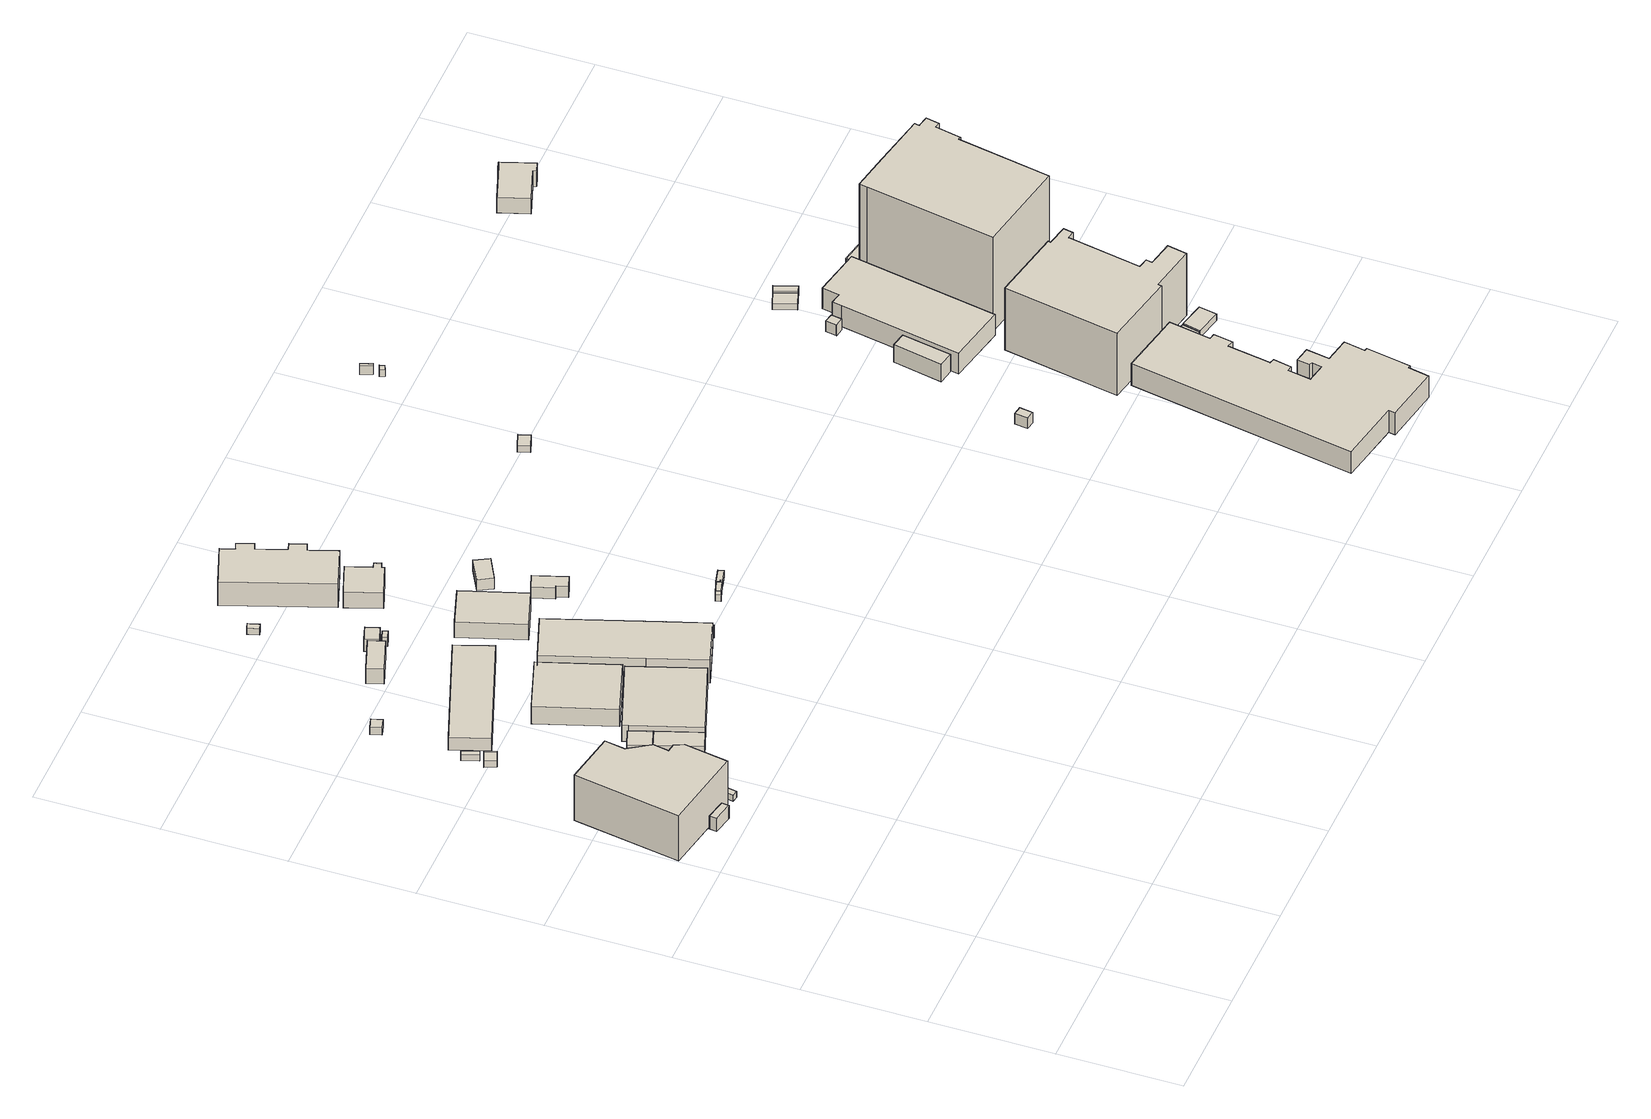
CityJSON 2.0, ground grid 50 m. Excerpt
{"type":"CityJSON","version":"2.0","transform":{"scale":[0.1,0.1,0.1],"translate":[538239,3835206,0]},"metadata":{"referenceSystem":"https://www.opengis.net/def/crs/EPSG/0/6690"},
"CityObjects":{
"building1":{"type":"Building","attributes":{"計測周辺長":22.95,"1/2500図郭":64,"区名":"此花区","町丁目名称":"梅町２丁目","街区番号":4,"class":"3003","usage":"431","measuredHeight":6.4,"storeysAboveGround":1,"BuildingDetailAttribute.buildingRoofEdgeArea":25.63,"BuildingDetailAttribute.buildingStructureType":"610","BuildingDetailAttribute.buildingStructureOrgType":"2","BuildingDetailAttribute.detailedUsage":"1720","BuildingDetailAttribute.specifiedBuildingCoverageRate":0.6,"BuildingDetailAttribute.surveyYear":2017,"BuildingTsunamiRiskAttribute.description":"1","BuildingTsunamiRiskAttribute.rank":"2","BuildingTsunamiRiskAttribute.depth":1.66,"BuildingHighTideRiskAttribute.description":"1","BuildingHighTideRiskAttribute.rank":"3","BuildingHighTideRiskAttribute.depth":4.43,"BuildingIDAttribute.prefecture":"27","BuildingIDAttribute.city":"27104"},"geometry":[{"type":"Solid","lod":"1","boundaries":[[[[0,1,2,3,4]],[[3,5,6,4]],[[2,7,5,3]],[[1,8,7,2]],[[0,9,8,1]],[[4,6,9,0]],[[5,7,8,9,6]]]]}]},
"building2":{"type":"Building","attributes":{"計測周辺長":152.85,"1/2500図郭":64,"区名":"此花区","町丁目名称":"梅町２丁目","街区番号":4,"class":"3002","usage":"431","measuredHeight":22.1,"storeysAboveGround":5,"BuildingDetailAttribute.buildingRoofEdgeArea":1324.68,"BuildingDetailAttribute.buildingStructureType":"603","BuildingDetailAttribute.buildingStructureOrgType":"3","BuildingDetailAttribute.detailedUsage":"1720","BuildingDetailAttribute.specifiedBuildingCoverageRate":0.6,"BuildingDetailAttribute.surveyYear":2017,"BuildingTsunamiRiskAttribute.description":"1","BuildingTsunamiRiskAttribute.rank":"2","BuildingTsunamiRiskAttribute.depth":1.83,"BuildingHighTideRiskAttribute.description":"1","BuildingHighTideRiskAttribute.rank":"3","BuildingHighTideRiskAttribute.depth":4.88,"BuildingIDAttribute.prefecture":"27","BuildingIDAttribute.city":"27104"},"geometry":[{"type":"Solid","lod":"1","boundaries":[[[[10,11,12,13,14,15,16,17,18]],[[17,19,20,18]],[[16,21,19,17]],[[15,22,21,16]],[[14,23,22,15]],[[13,24,23,14]],[[12,25,24,13]],[[11,26,25,12]],[[10,27,26,11]],[[18,20,27,10]],[[19,21,22,23,24,25,26,27,20]]]]}]},
"building3":{"type":"Building","attributes":{"class":"3003","measuredHeight":5.7,"BuildingDetailAttribute.specifiedBuildingCoverageRate":0.6,"BuildingDetailAttribute.surveyYear":2017,"BuildingTsunamiRiskAttribute.description":"1","BuildingTsunamiRiskAttribute.rank":"2","BuildingTsunamiRiskAttribute.depth":1.96,"BuildingHighTideRiskAttribute.description":"1","BuildingHighTideRiskAttribute.rank":"3","BuildingHighTideRiskAttribute.depth":4.74,"BuildingIDAttribute.prefecture":"27","BuildingIDAttribute.city":"27104"},"geometry":[{"type":"Solid","lod":"1","boundaries":[[[[28,29,30,31,32]],[[31,33,34,32]],[[30,35,33,31]],[[29,36,35,30]],[[28,37,36,29]],[[32,34,37,28]],[[33,35,36,37,34]]]]}]},
"building4":{"type":"Building","attributes":{"計測周辺長":22.95,"1/2500図郭":64,"区名":"此花区","町丁目名称":"梅町２丁目","街区番号":4,"class":"3001","usage":"431","storeysAboveGround":1,"BuildingDetailAttribute.buildingRoofEdgeArea":22.75,"BuildingDetailAttribute.buildingStructureType":"610","BuildingDetailAttribute.buildingStructureOrgType":"2","BuildingDetailAttribute.detailedUsage":"1720","BuildingDetailAttribute.specifiedBuildingCoverageRate":0.6,"BuildingDetailAttribute.surveyYear":2017,"BuildingTsunamiRiskAttribute.description":"1","BuildingTsunamiRiskAttribute.rank":"2","BuildingTsunamiRiskAttribute.depth":0.93,"BuildingHighTideRiskAttribute.description":"1","BuildingHighTideRiskAttribute.rank":"3","BuildingHighTideRiskAttribute.depth":3.71,"BuildingIDAttribute.prefecture":"27","BuildingIDAttribute.city":"27104"},"geometry":[{"type":"Solid","lod":"1","boundaries":[[[[38,39,40,41]],[[40,42,43,41]],[[39,44,42,40]],[[38,45,44,39]],[[41,43,45,38]],[[42,44,45,43]]]]}]},
"building5":{"type":"Building","attributes":{"class":"3001","BuildingDetailAttribute.specifiedBuildingCoverageRate":0.6,"BuildingDetailAttribute.surveyYear":2017,"BuildingTsunamiRiskAttribute.description":"1","BuildingTsunamiRiskAttribute.rank":"2","BuildingTsunamiRiskAttribute.depth":2.36,"BuildingHighTideRiskAttribute.description":"1","BuildingHighTideRiskAttribute.rank":"4","BuildingHighTideRiskAttribute.depth":5.14,"BuildingIDAttribute.prefecture":"27","BuildingIDAttribute.city":"27104"},"geometry":[{"type":"Solid","lod":"1","boundaries":[[[[46,47,48,49]],[[48,50,51,49]],[[47,52,50,48]],[[46,53,52,47]],[[49,51,53,46]],[[50,52,53,51]]]]}]},
"building6":{"type":"Building","attributes":{"class":"3001","BuildingDetailAttribute.specifiedBuildingCoverageRate":0.6,"BuildingDetailAttribute.surveyYear":2017,"BuildingTsunamiRiskAttribute.description":"1","BuildingTsunamiRiskAttribute.rank":"2","BuildingTsunamiRiskAttribute.depth":2.49,"BuildingHighTideRiskAttribute.description":"1","BuildingHighTideRiskAttribute.rank":"4","BuildingHighTideRiskAttribute.depth":5.27,"BuildingIDAttribute.prefecture":"27","BuildingIDAttribute.city":"27104"},"geometry":[{"type":"Solid","lod":"1","boundaries":[[[[54,55,56,57]],[[56,58,59,57]],[[55,60,58,56]],[[54,61,60,55]],[[57,59,61,54]],[[58,60,61,59]]]]}]},
"building7":{"type":"Building","attributes":{"計測周辺長":72.93,"1/2500図郭":64,"区名":"此花区","町丁目名称":"梅町２丁目","街区番号":4,"class":"3003","usage":"431","measuredHeight":5.4,"storeysAboveGround":1,"BuildingDetailAttribute.buildingRoofEdgeArea":225.65,"BuildingDetailAttribute.buildingStructureType":"610","BuildingDetailAttribute.buildingStructureOrgType":"2","BuildingDetailAttribute.detailedUsage":"1720","BuildingDetailAttribute.specifiedBuildingCoverageRate":0.6,"BuildingDetailAttribute.surveyYear":2017,"BuildingTsunamiRiskAttribute.description":"1","BuildingTsunamiRiskAttribute.rank":"2","BuildingTsunamiRiskAttribute.depth":2.15,"BuildingHighTideRiskAttribute.description":"1","BuildingHighTideRiskAttribute.rank":"3","BuildingHighTideRiskAttribute.depth":4.93,"BuildingIDAttribute.prefecture":"27","BuildingIDAttribute.city":"27104"},"geometry":[{"type":"Solid","lod":"1","boundaries":[[[[62,63,64,65]],[[64,66,67,65]],[[63,68,66,64]],[[62,69,68,63]],[[65,67,69,62]],[[66,68,69,67]]]]}]},
"building8":{"type":"Building","attributes":{"計測周辺長":72.93,"1/2500図郭":64,"区名":"此花区","町丁目名称":"梅町２丁目","街区番号":4,"class":"3001","usage":"431","measuredHeight":5.4,"storeysAboveGround":1,"BuildingDetailAttribute.buildingRoofEdgeArea":225.65,"BuildingDetailAttribute.buildingStructureType":"610","BuildingDetailAttribute.buildingStructureOrgType":"2","BuildingDetailAttribute.detailedUsage":"1720","BuildingDetailAttribute.specifiedBuildingCoverageRate":0.6,"BuildingDetailAttribute.surveyYear":2017,"BuildingTsunamiRiskAttribute.description":"1","BuildingTsunamiRiskAttribute.rank":"2","BuildingTsunamiRiskAttribute.depth":2.08,"BuildingHighTideRiskAttribute.description":"1","BuildingHighTideRiskAttribute.rank":"3","BuildingHighTideRiskAttribute.depth":4.86,"BuildingIDAttribute.prefecture":"27","BuildingIDAttribute.city":"27104"},"geometry":[{"type":"Solid","lod":"1","boundaries":[[[[70,71,72,73]],[[72,74,75,73]],[[71,76,74,72]],[[70,77,76,71]],[[73,75,77,70]],[[74,76,77,75]]]]}]},
"building9":{"type":"Building","attributes":{"class":"3001","measuredHeight":3.8,"BuildingDetailAttribute.specifiedBuildingCoverageRate":0.6,"BuildingDetailAttribute.surveyYear":2017,"BuildingTsunamiRiskAttribute.description":"1","BuildingTsunamiRiskAttribute.rank":"2","BuildingTsunamiRiskAttribute.depth":2.57,"BuildingHighTideRiskAttribute.description":"1","BuildingHighTideRiskAttribute.rank":"4","BuildingHighTideRiskAttribute.depth":5.35,"BuildingIDAttribute.prefecture":"27","BuildingIDAttribute.city":"27104"},"geometry":[{"type":"Solid","lod":"1","boundaries":[[[[78,79,80,81]],[[80,82,83,81]],[[79,84,82,80]],[[78,85,84,79]],[[81,83,85,78]],[[82,84,85,83]]]]}]},
"building10":{"type":"Building","attributes":{"計測周辺長":126.33,"1/2500図郭":64,"区名":"此花区","町丁目名称":"梅町２丁目","街区番号":4,"class":"3001","usage":"431","measuredHeight":7.8,"storeysAboveGround":1,"BuildingDetailAttribute.buildingRoofEdgeArea":996.38,"BuildingDetailAttribute.buildingStructureType":"610","BuildingDetailAttribute.buildingStructureOrgType":"2","BuildingDetailAttribute.detailedUsage":"1720","BuildingDetailAttribute.specifiedBuildingCoverageRate":0.6,"BuildingDetailAttribute.surveyYear":2017,"BuildingTsunamiRiskAttribute.description":"1","BuildingTsunamiRiskAttribute.rank":"2","BuildingTsunamiRiskAttribute.depth":2.1,"BuildingHighTideRiskAttribute.description":"1","BuildingHighTideRiskAttribute.rank":"3","BuildingHighTideRiskAttribute.depth":4.88,"BuildingIDAttribute.prefecture":"27","BuildingIDAttribute.city":"27104"},"geometry":[{"type":"Solid","lod":"1","boundaries":[[[[86,87,88,89,90,91,92]],[[91,93,94,92]],[[90,95,93,91]],[[89,96,95,90]],[[88,97,96,89]],[[87,98,97,88]],[[86,99,98,87]],[[92,94,99,86]],[[93,95,96,97,98,99,94]]]]}]},
"building11":{"type":"Building","attributes":{"class":"3003","measuredHeight":6.1,"BuildingDetailAttribute.specifiedBuildingCoverageRate":0.6,"BuildingDetailAttribute.surveyYear":2017,"BuildingTsunamiRiskAttribute.description":"1","BuildingTsunamiRiskAttribute.rank":"2","BuildingTsunamiRiskAttribute.depth":2.73,"BuildingHighTideRiskAttribute.description":"1","BuildingHighTideRiskAttribute.rank":"4","BuildingHighTideRiskAttribute.depth":5.51,"BuildingIDAttribute.prefecture":"27","BuildingIDAttribute.city":"27104"},"geometry":[{"type":"Solid","lod":"1","boundaries":[[[[100,101,102,103]],[[102,104,105,103]],[[101,106,104,102]],[[100,107,106,101]],[[103,105,107,100]],[[104,106,107,105]]]]}]},
"building12":{"type":"Building","attributes":{"計測周辺長":114.33,"1/2500図郭":55,"区名":"此花区","町丁目名称":"梅町２丁目","街区番号":4,"class":"3001","usage":"431","measuredHeight":8.4,"storeysAboveGround":1,"BuildingDetailAttribute.buildingRoofEdgeArea":801.62,"BuildingDetailAttribute.buildingStructureType":"610","BuildingDetailAttribute.buildingStructureOrgType":"2","BuildingDetailAttribute.detailedUsage":"1720","BuildingDetailAttribute.specifiedBuildingCoverageRate":0.6,"BuildingDetailAttribute.surveyYear":2017,"BuildingTsunamiRiskAttribute.description":"1","BuildingTsunamiRiskAttribute.rank":"2","BuildingTsunamiRiskAttribute.depth":2.45,"BuildingHighTideRiskAttribute.description":"1","BuildingHighTideRiskAttribute.rank":"4","BuildingHighTideRiskAttribute.depth":5.23,"BuildingIDAttribute.prefecture":"27","BuildingIDAttribute.city":"27104"},"geometry":[{"type":"Solid","lod":"1","boundaries":[[[[108,109,110,111]],[[110,112,113,111]],[[109,114,112,110]],[[108,115,114,109]],[[111,113,115,108]],[[112,114,115,113]]]]}]},
"building13":{"type":"Building","attributes":{"計測周辺長":44.42,"1/2500図郭":55,"区名":"此花区","町丁目名称":"梅町２丁目","街区番号":3,"class":"3001","usage":"431","measuredHeight":7.5,"storeysAboveGround":2,"BuildingDetailAttribute.buildingRoofEdgeArea":104.47,"BuildingDetailAttribute.buildingStructureType":"610","BuildingDetailAttribute.buildingStructureOrgType":"2","BuildingDetailAttribute.detailedUsage":"1720","BuildingDetailAttribute.specifiedBuildingCoverageRate":0.6,"BuildingDetailAttribute.surveyYear":2017,"BuildingTsunamiRiskAttribute.description":"1","BuildingTsunamiRiskAttribute.rank":"2","BuildingTsunamiRiskAttribute.depth":2.5,"BuildingHighTideRiskAttribute.description":"1","BuildingHighTideRiskAttribute.rank":"4","BuildingHighTideRiskAttribute.depth":5.28,"BuildingIDAttribute.prefecture":"27","BuildingIDAttribute.city":"27104"},"geometry":[{"type":"Solid","lod":"1","boundaries":[[[[116,117,118,119]],[[118,120,121,119]],[[117,122,120,118]],[[116,123,122,117]],[[119,121,123,116]],[[120,122,123,121]]]]}]},
"building14":{"type":"Building","attributes":{"計測周辺長":167.61,"1/2500図郭":55,"区名":"此花区","町丁目名称":"梅町２丁目","街区番号":4,"class":"3001","usage":"431","measuredHeight":11.2,"storeysAboveGround":1,"BuildingDetailAttribute.buildingRoofEdgeArea":1296.77,"BuildingDetailAttribute.buildingStructureType":"610","BuildingDetailAttribute.buildingStructureOrgType":"2","BuildingDetailAttribute.detailedUsage":"1720","BuildingDetailAttribute.specifiedBuildingCoverageRate":0.6,"BuildingDetailAttribute.surveyYear":2017,"BuildingTsunamiRiskAttribute.description":"1","BuildingTsunamiRiskAttribute.rank":"2","BuildingTsunamiRiskAttribute.depth":2,"BuildingHighTideRiskAttribute.description":"1","BuildingHighTideRiskAttribute.rank":"3","BuildingHighTideRiskAttribute.depth":4.78,"BuildingIDAttribute.prefecture":"27","BuildingIDAttribute.city":"27104"},"geometry":[{"type":"Solid","lod":"1","boundaries":[[[[124,125,126,127,128,129]],[[128,130,131,129]],[[127,132,130,128]],[[126,133,132,127]],[[125,134,133,126]],[[124,135,134,125]],[[129,131,135,124]],[[130,132,133,134,135,131]]]]}]},
"building15":{"type":"Building","attributes":{"計測周辺長":24.63,"1/2500図郭":55,"区名":"此花区","町丁目名称":"梅町２丁目","街区番号":3,"class":"3001","usage":"431","measuredHeight":6.1,"storeysAboveGround":2,"BuildingDetailAttribute.buildingRoofEdgeArea":37.77,"BuildingDetailAttribute.buildingStructureType":"610","BuildingDetailAttribute.buildingStructureOrgType":"2","BuildingDetailAttribute.detailedUsage":"1720","BuildingDetailAttribute.specifiedBuildingCoverageRate":0.6,"BuildingDetailAttribute.surveyYear":2017,"BuildingTsunamiRiskAttribute.description":"1","BuildingTsunamiRiskAttribute.rank":"2","BuildingTsunamiRiskAttribute.depth":2.46,"BuildingHighTideRiskAttribute.description":"1","BuildingHighTideRiskAttribute.rank":"4","BuildingHighTideRiskAttribute.depth":5.24,"BuildingIDAttribute.prefecture":"27","BuildingIDAttribute.city":"27104"},"geometry":[{"type":"Solid","lod":"1","boundaries":[[[[136,137,138,139]],[[138,140,141,139]],[[137,142,140,138]],[[136,143,142,137]],[[139,141,143,136]],[[140,142,143,141]]]]}]},
"building16":{"type":"Building","attributes":{"class":"3001","measuredHeight":4.2,"BuildingDetailAttribute.specifiedBuildingCoverageRate":0.6,"BuildingDetailAttribute.surveyYear":2017,"BuildingTsunamiRiskAttribute.description":"1","BuildingTsunamiRiskAttribute.rank":"2","BuildingTsunamiRiskAttribute.depth":2.63,"BuildingHighTideRiskAttribute.description":"1","BuildingHighTideRiskAttribute.rank":"4","BuildingHighTideRiskAttribute.depth":5.41,"BuildingIDAttribute.prefecture":"27","BuildingIDAttribute.city":"27104"},"geometry":[{"type":"Solid","lod":"1","boundaries":[[[[144,145,146,147]],[[146,148,149,147]],[[145,150,148,146]],[[144,151,150,145]],[[147,149,151,144]],[[148,150,151,149]]]]}]},
"building17":{"type":"Building","attributes":{"class":"3001","BuildingDetailAttribute.specifiedBuildingCoverageRate":0.6,"BuildingDetailAttribute.surveyYear":2017,"BuildingTsunamiRiskAttribute.description":"1","BuildingTsunamiRiskAttribute.rank":"2","BuildingTsunamiRiskAttribute.depth":2.36,"BuildingHighTideRiskAttribute.description":"1","BuildingHighTideRiskAttribute.rank":"4","BuildingHighTideRiskAttribute.depth":5.13,"BuildingIDAttribute.prefecture":"27","BuildingIDAttribute.city":"27104"},"geometry":[{"type":"Solid","lod":"1","boundaries":[[[[152,153,154,155]],[[154,156,157,155]],[[153,158,156,154]],[[152,159,158,153]],[[155,157,159,152]],[[156,158,159,157]]]]}]},
"building18":{"type":"Building","attributes":{"計測周辺長":14.98,"1/2500図郭":64,"区名":"此花区","町丁目名称":"梅町２丁目","街区番号":4,"class":"3001","usage":"441","storeysAboveGround":1,"BuildingDetailAttribute.buildingRoofEdgeArea":14.02,"BuildingDetailAttribute.buildingStructureType":"610","BuildingDetailAttribute.buildingStructureOrgType":"2","BuildingDetailAttribute.detailedUsage":"1520","BuildingDetailAttribute.specifiedBuildingCoverageRate":0.6,"BuildingDetailAttribute.surveyYear":2017,"BuildingTsunamiRiskAttribute.description":"1","BuildingTsunamiRiskAttribute.rank":"2","BuildingTsunamiRiskAttribute.depth":1.41,"BuildingHighTideRiskAttribute.description":"1","BuildingHighTideRiskAttribute.rank":"3","BuildingHighTideRiskAttribute.depth":4.18,"BuildingIDAttribute.prefecture":"27","BuildingIDAttribute.city":"27104"},"geometry":[{"type":"Solid","lod":"1","boundaries":[[[[160,161,162,163]],[[162,164,165,163]],[[161,166,164,162]],[[160,167,166,161]],[[163,165,167,160]],[[164,166,167,165]]]]}]},
"building19":{"type":"Building","attributes":{"計測周辺長":88.96,"1/2500図郭":55,"区名":"此花区","町丁目名称":"梅町２丁目","街区番号":4,"class":"3001","usage":"431","measuredHeight":7.6,"storeysAboveGround":1,"BuildingDetailAttribute.buildingRoofEdgeArea":470.79,"BuildingDetailAttribute.buildingStructureType":"610","BuildingDetailAttribute.buildingStructureOrgType":"2","BuildingDetailAttribute.detailedUsage":"1720","BuildingDetailAttribute.specifiedBuildingCoverageRate":0.6,"BuildingDetailAttribute.surveyYear":2017,"BuildingTsunamiRiskAttribute.description":"1","BuildingTsunamiRiskAttribute.rank":"2","BuildingTsunamiRiskAttribute.depth":1.88,"BuildingHighTideRiskAttribute.description":"1","BuildingHighTideRiskAttribute.rank":"3","BuildingHighTideRiskAttribute.depth":4.65,"BuildingIDAttribute.prefecture":"27","BuildingIDAttribute.city":"27104"},"geometry":[{"type":"Solid","lod":"1","boundaries":[[[[168,169,170,171]],[[170,172,173,171]],[[169,174,172,170]],[[168,175,174,169]],[[171,173,175,168]],[[172,174,175,173]]]]}]},
"building20":{"type":"Building","attributes":{"計測周辺長":137.85,"1/2500図郭":55,"区名":"此花区","町丁目名称":"梅町２丁目","街区番号":3,"class":"3001","usage":"401","measuredHeight":11.5,"storeysAboveGround":2,"BuildingDetailAttribute.buildingRoofEdgeArea":858.68,"BuildingDetailAttribute.buildingStructureType":"610","BuildingDetailAttribute.buildingStructureOrgType":"2","BuildingDetailAttribute.detailedUsage":"1310","BuildingDetailAttribute.specifiedBuildingCoverageRate":0.6,"BuildingDetailAttribute.surveyYear":2017,"BuildingTsunamiRiskAttribute.description":"1","BuildingTsunamiRiskAttribute.rank":"2","BuildingTsunamiRiskAttribute.depth":2.47,"BuildingHighTideRiskAttribute.description":"1","BuildingHighTideRiskAttribute.rank":"4","BuildingHighTideRiskAttribute.depth":5.25,"BuildingIDAttribute.prefecture":"27","BuildingIDAttribute.city":"27104"},"geometry":[{"type":"Solid","lod":"1","boundaries":[[[[176,177,178,179,180,181,182,183,184,185,186,187]],[[186,188,189,187]],[[185,190,188,186]],[[184,191,190,185]],[[183,192,191,184]],[[182,193,192,183]],[[181,194,193,182]],[[180,195,194,181]],[[179,196,195,180]],[[178,197,196,179]],[[177,198,197,178]],[[176,199,198,177]],[[187,189,199,176]],[[188,190,191,192,193,194,195,196,197,198,199,189]]]]}]},
"building21":{"type":"Building","attributes":{"計測周辺長":62.48,"1/2500図郭":55,"区名":"此花区","町丁目名称":"梅町２丁目","街区番号":3,"class":"3001","usage":"401","measuredHeight":7.7,"storeysAboveGround":2,"BuildingDetailAttribute.buildingRoofEdgeArea":217.39,"BuildingDetailAttribute.buildingStructureType":"610","BuildingDetailAttribute.buildingStructureOrgType":"2","BuildingDetailAttribute.detailedUsage":"1310","BuildingDetailAttribute.specifiedBuildingCoverageRate":0.6,"BuildingDetailAttribute.surveyYear":2017,"BuildingTsunamiRiskAttribute.description":"1","BuildingTsunamiRiskAttribute.rank":"2","BuildingTsunamiRiskAttribute.depth":2.58,"BuildingHighTideRiskAttribute.description":"1","BuildingHighTideRiskAttribute.rank":"4","BuildingHighTideRiskAttribute.depth":5.35,"BuildingIDAttribute.prefecture":"27","BuildingIDAttribute.city":"27104"},"geometry":[{"type":"Solid","lod":"1","boundaries":[[[[200,201,202,203,204,205,206,207]],[[206,208,209,207]],[[205,210,208,206]],[[204,211,210,205]],[[203,212,211,204]],[[202,213,212,203]],[[201,214,213,202]],[[200,215,214,201]],[[207,209,215,200]],[[208,210,211,212,213,214,215,209]]]]}]},
"building22":{"type":"Building","attributes":{"class":"3001","measuredHeight":5.4,"BuildingDetailAttribute.specifiedBuildingCoverageRate":0.6,"BuildingDetailAttribute.surveyYear":2017,"BuildingTsunamiRiskAttribute.description":"1","BuildingTsunamiRiskAttribute.rank":"2","BuildingTsunamiRiskAttribute.depth":1.11,"BuildingHighTideRiskAttribute.description":"1","BuildingHighTideRiskAttribute.rank":"3","BuildingHighTideRiskAttribute.depth":3.88,"BuildingIDAttribute.prefecture":"27","BuildingIDAttribute.city":"27104"},"geometry":[{"type":"Solid","lod":"1","boundaries":[[[[216,217,218,219,220,221]],[[220,222,223,221]],[[219,224,222,220]],[[218,225,224,219]],[[217,226,225,218]],[[216,227,226,217]],[[221,223,227,216]],[[222,224,225,226,227,223]]]]}]},
"building23":{"type":"Building","attributes":{"class":"3003","BuildingDetailAttribute.specifiedBuildingCoverageRate":0.6,"BuildingDetailAttribute.surveyYear":2017,"BuildingTsunamiRiskAttribute.description":"1","BuildingTsunamiRiskAttribute.rank":"2","BuildingTsunamiRiskAttribute.depth":1.11,"BuildingHighTideRiskAttribute.description":"1","BuildingHighTideRiskAttribute.rank":"3","BuildingHighTideRiskAttribute.depth":3.87,"BuildingIDAttribute.prefecture":"27","BuildingIDAttribute.city":"27104"},"geometry":[{"type":"Solid","lod":"1","boundaries":[[[[228,229,230,231]],[[230,232,233,231]],[[229,234,232,230]],[[228,235,234,229]],[[231,233,235,228]],[[232,234,235,233]]]]}]},
"building24":{"type":"Building","attributes":{"class":"3001","BuildingDetailAttribute.specifiedBuildingCoverageRate":0.6,"BuildingDetailAttribute.surveyYear":2017,"BuildingTsunamiRiskAttribute.description":"1","BuildingTsunamiRiskAttribute.rank":"2","BuildingTsunamiRiskAttribute.depth":1.11,"BuildingHighTideRiskAttribute.description":"1","BuildingHighTideRiskAttribute.rank":"3","BuildingHighTideRiskAttribute.depth":3.87,"BuildingIDAttribute.prefecture":"27","BuildingIDAttribute.city":"27104"},"geometry":[{"type":"Solid","lod":"1","boundaries":[[[[236,237,238,239]],[[238,240,241,239]],[[237,242,240,238]],[[236,243,242,237]],[[239,241,243,236]],[[240,242,243,241]]]]}]},
"building25":{"type":"Building","attributes":{"計測周辺長":34.89,"1/2500図郭":55,"区名":"此花区","町丁目名称":"梅町２丁目","街区番号":4,"class":"3001","usage":"441","measuredHeight":5.2,"storeysAboveGround":1,"BuildingDetailAttribute.buildingRoofEdgeArea":71.06,"BuildingDetailAttribute.buildingStructureType":"610","BuildingDetailAttribute.buildingStructureOrgType":"2","BuildingDetailAttribute.detailedUsage":"1520","BuildingDetailAttribute.specifiedBuildingCoverageRate":0.6,"BuildingDetailAttribute.surveyYear":2017,"BuildingTsunamiRiskAttribute.description":"1","BuildingTsunamiRiskAttribute.rank":"2","BuildingTsunamiRiskAttribute.depth":2.36,"BuildingHighTideRiskAttribute.description":"1","BuildingHighTideRiskAttribute.rank":"4","BuildingHighTideRiskAttribute.depth":5.13,"BuildingIDAttribute.prefecture":"27","BuildingIDAttribute.city":"27104"},"geometry":[{"type":"Solid","lod":"1","boundaries":[[[[244,245,246,247]],[[246,248,249,247]],[[245,250,248,246]],[[244,251,250,245]],[[247,249,251,244]],[[248,250,251,249]]]]}]},
"building26":{"type":"Building","attributes":{"class":"3001","BuildingDetailAttribute.specifiedBuildingCoverageRate":0.6,"BuildingDetailAttribute.surveyYear":2017,"BuildingTsunamiRiskAttribute.description":"1","BuildingTsunamiRiskAttribute.rank":"2","BuildingTsunamiRiskAttribute.depth":1.21,"BuildingHighTideRiskAttribute.description":"1","BuildingHighTideRiskAttribute.rank":"3","BuildingHighTideRiskAttribute.depth":3.97,"BuildingIDAttribute.prefecture":"27","BuildingIDAttribute.city":"27104"},"geometry":[{"type":"Solid","lod":"1","boundaries":[[[[252,253,254,255,256,257]],[[256,258,259,257]],[[255,260,258,256]],[[254,261,260,255]],[[253,262,261,254]],[[252,263,262,253]],[[257,259,263,252]],[[258,260,261,262,263,259]]]]}]},
"building27":{"type":"Building","attributes":{"class":"3001","BuildingDetailAttribute.specifiedBuildingCoverageRate":0.6,"BuildingDetailAttribute.surveyYear":2017,"BuildingTsunamiRiskAttribute.description":"1","BuildingTsunamiRiskAttribute.rank":"2","BuildingTsunamiRiskAttribute.depth":2.08,"BuildingHighTideRiskAttribute.description":"1","BuildingHighTideRiskAttribute.rank":"3","BuildingHighTideRiskAttribute.depth":4.84,"BuildingIDAttribute.prefecture":"27","BuildingIDAttribute.city":"27104"},"geometry":[{"type":"Solid","lod":"1","boundaries":[[[[264,265,266,267]],[[266,268,269,267]],[[265,270,268,266]],[[264,271,270,265]],[[267,269,271,264]],[[268,270,271,269]]]]}]},
"building28":{"type":"Building","attributes":{"class":"3001","measuredHeight":5.2,"BuildingDetailAttribute.specifiedBuildingCoverageRate":0.6,"BuildingDetailAttribute.surveyYear":2017,"BuildingTsunamiRiskAttribute.description":"1","BuildingTsunamiRiskAttribute.rank":"3","BuildingTsunamiRiskAttribute.depth":3,"BuildingHighTideRiskAttribute.description":"1","BuildingHighTideRiskAttribute.rank":"4","BuildingHighTideRiskAttribute.depth":5.98,"BuildingIDAttribute.prefecture":"27","BuildingIDAttribute.city":"27104"},"geometry":[{"type":"Solid","lod":"1","boundaries":[[[[272,273,274,275]],[[274,276,277,275]],[[273,278,276,274]],[[272,279,278,273]],[[275,277,279,272]],[[276,278,279,277]]]]}]},
"building29":{"type":"Building","attributes":{"class":"3001","measuredHeight":4.2,"BuildingDetailAttribute.specifiedBuildingCoverageRate":0.6,"BuildingDetailAttribute.surveyYear":2017,"BuildingTsunamiRiskAttribute.description":"1","BuildingTsunamiRiskAttribute.rank":"2","BuildingTsunamiRiskAttribute.depth":2.79,"BuildingHighTideRiskAttribute.description":"1","BuildingHighTideRiskAttribute.rank":"4","BuildingHighTideRiskAttribute.depth":5.55,"BuildingIDAttribute.prefecture":"27","BuildingIDAttribute.city":"27104"},"geometry":[{"type":"Solid","lod":"1","boundaries":[[[[280,281,282,283]],[[282,284,285,283]],[[281,286,284,282]],[[280,287,286,281]],[[283,285,287,280]],[[284,286,287,285]]]]}]},
"building30":{"type":"Building","attributes":{"class":"3001","measuredHeight":3.3,"BuildingDetailAttribute.specifiedBuildingCoverageRate":0.6,"BuildingDetailAttribute.surveyYear":2017,"BuildingTsunamiRiskAttribute.description":"1","BuildingTsunamiRiskAttribute.rank":"2","BuildingTsunamiRiskAttribute.depth":2.79,"BuildingHighTideRiskAttribute.description":"1","BuildingHighTideRiskAttribute.rank":"4","BuildingHighTideRiskAttribute.depth":5.55,"BuildingIDAttribute.prefecture":"27","BuildingIDAttribute.city":"27104"},"geometry":[{"type":"Solid","lod":"1","boundaries":[[[[288,289,290,291]],[[290,292,293,291]],[[289,294,292,290]],[[288,295,294,289]],[[291,293,295,288]],[[292,294,295,293]]]]}]},
"building31":{"type":"Building","attributes":{"計測周辺長":328.21,"1/2500図郭":64,"区名":"此花区","町丁目名称":"梅町１丁目","街区番号":1,"class":"3001","usage":"431","measuredHeight":10.7,"storeysAboveGround":1,"BuildingDetailAttribute.buildingRoofEdgeArea":3488.88,"BuildingDetailAttribute.buildingStructureType":"610","BuildingDetailAttribute.buildingStructureOrgType":"2","BuildingDetailAttribute.detailedUsage":"1720","BuildingDetailAttribute.specifiedBuildingCoverageRate":0.6,"BuildingDetailAttribute.surveyYear":2017,"BuildingTsunamiRiskAttribute.description":"1","BuildingTsunamiRiskAttribute.rank":"2","BuildingTsunamiRiskAttribute.depth":2.36,"BuildingHighTideRiskAttribute.description":"1","BuildingHighTideRiskAttribute.rank":"3","BuildingHighTideRiskAttribute.depth":5,"BuildingIDAttribute.prefecture":"27","BuildingIDAttribute.city":"27104"},"geometry":[{"type":"Solid","lod":"1","boundaries":[[[[296,297,298,299,300,301,302,303,304,305,306,307,308,309,310,311,312,313,314,315,316,317,318,319,320,321]],[[320,322,323,321]],[[319,324,322,320]],[[318,325,324,319]],[[317,326,325,318]],[[316,327,326,317]],[[315,328,327,316]],[[314,329,328,315]],[[313,330,329,314]],[[312,331,330,313]],[[311,332,331,312]],[[310,333,332,311]],[[309,334,333,310]],[[308,335,334,309]],[[307,336,335,308]],[[306,337,336,307]],[[305,338,337,306]],[[304,339,338,305]],[[303,340,339,304]],[[302,341,340,303]],[[301,342,341,302]],[[300,343,342,301]],[[299,344,343,300]],[[298,345,344,299]],[[297,346,345,298]],[[296,347,346,297]],[[321,323,347,296]],[[322,324,325,326,327,328,329,330,331,332,333,334,335,336,337,338,339,340,341,342,343,344,345,346,347,323]]]]}]},
"building32":{"type":"Building","attributes":{"計測周辺長":53.84,"1/2500図郭":64,"区名":"此花区","町丁目名称":"梅町１丁目","街区番号":1,"class":"3001","usage":"431","measuredHeight":8.5,"storeysAboveGround":1,"BuildingDetailAttribute.buildingRoofEdgeArea":132.66,"BuildingDetailAttribute.buildingStructureType":"610","BuildingDetailAttribute.buildingStructureOrgType":"2","BuildingDetailAttribute.detailedUsage":"1720","BuildingDetailAttribute.specifiedBuildingCoverageRate":0.6,"BuildingDetailAttribute.surveyYear":2017,"BuildingTsunamiRiskAttribute.description":"1","BuildingTsunamiRiskAttribute.rank":"2","BuildingTsunamiRiskAttribute.depth":1.88,"BuildingHighTideRiskAttribute.description":"1","BuildingHighTideRiskAttribute.rank":"3","BuildingHighTideRiskAttribute.depth":4.63,"BuildingIDAttribute.prefecture":"27","BuildingIDAttribute.city":"27104"},"geometry":[{"type":"Solid","lod":"1","boundaries":[[[[348,349,350,351]],[[350,352,353,351]],[[349,354,352,350]],[[348,355,354,349]],[[351,353,355,348]],[[352,354,355,353]]]]}]},
"building33":{"type":"Building","attributes":{"class":"3001","measuredHeight":5.3,"BuildingDetailAttribute.specifiedBuildingCoverageRate":0.6,"BuildingDetailAttribute.surveyYear":2017,"BuildingTsunamiRiskAttribute.description":"1","BuildingTsunamiRiskAttribute.rank":"2","BuildingTsunamiRiskAttribute.depth":2.32,"BuildingHighTideRiskAttribute.description":"1","BuildingHighTideRiskAttribute.rank":"4","BuildingHighTideRiskAttribute.depth":5.08,"BuildingIDAttribute.prefecture":"27","BuildingIDAttribute.city":"27104"},"geometry":[{"type":"Solid","lod":"1","boundaries":[[[[356,357,358,359,360,361]],[[360,362,363,361]],[[359,364,362,360]],[[358,365,364,359]],[[357,366,365,358]],[[356,367,366,357]],[[361,363,367,356]],[[362,364,365,366,367,363]]]]}]},
"building34":{"type":"Building","attributes":{"計測周辺長":204.57,"1/2500図郭":64,"区名":"此花区","町丁目名称":"梅町１丁目","街区番号":1,"class":"3002","usage":"431","measuredHeight":30.3,"storeysAboveGround":5,"BuildingDetailAttribute.buildingRoofEdgeArea":1863.29,"BuildingDetailAttribute.buildingStructureType":"603","BuildingDetailAttribute.buildingStructureOrgType":"3","BuildingDetailAttribute.detailedUsage":"1720","BuildingDetailAttribute.specifiedBuildingCoverageRate":0.6,"BuildingDetailAttribute.surveyYear":2017,"BuildingTsunamiRiskAttribute.description":"1","BuildingTsunamiRiskAttribute.rank":"2","BuildingTsunamiRiskAttribute.depth":2.52,"BuildingHighTideRiskAttribute.description":"1","BuildingHighTideRiskAttribute.rank":"4","BuildingHighTideRiskAttribute.depth":5.28,"BuildingIDAttribute.prefecture":"27","BuildingIDAttribute.city":"27104"},"geometry":[{"type":"Solid","lod":"1","boundaries":[[[[368,369,370,371,372,373,374,375,376,377,378,379,380,381]],[[380,382,383,381]],[[379,384,382,380]],[[378,385,384,379]],[[377,386,385,378]],[[376,387,386,377]],[[375,388,387,376]],[[374,389,388,375]],[[373,390,389,374]],[[372,391,390,373]],[[371,392,391,372]],[[370,393,392,371]],[[369,394,393,370]],[[368,395,394,369]],[[381,383,395,368]],[[382,384,385,386,387,388,389,390,391,392,393,394,395,383]]]]}]},
"building35":{"type":"Building","attributes":{"計測周辺長":164.52,"1/2500図郭":64,"区名":"此花区","町丁目名称":"梅町１丁目","街区番号":1,"class":"3001","usage":"401","measuredHeight":10.2,"storeysAboveGround":3,"BuildingDetailAttribute.buildingRoofEdgeArea":1424.8,"BuildingDetailAttribute.buildingStructureType":"603","BuildingDetailAttribute.buildingStructureOrgType":"3","BuildingDetailAttribute.detailedUsage":"1310","BuildingDetailAttribute.specifiedBuildingCoverageRate":0.6,"BuildingDetailAttribute.surveyYear":2017,"BuildingTsunamiRiskAttribute.description":"1","BuildingTsunamiRiskAttribute.rank":"2","BuildingTsunamiRiskAttribute.depth":2.14,"BuildingHighTideRiskAttribute.description":"1","BuildingHighTideRiskAttribute.rank":"3","BuildingHighTideRiskAttribute.depth":4.91,"BuildingIDAttribute.prefecture":"27","BuildingIDAttribute.city":"27104"},"geometry":[{"type":"Solid","lod":"1","boundaries":[[[[396,397,398,399,400,401,402,403]],[[402,404,405,403]],[[401,406,404,402]],[[400,407,406,401]],[[399,408,407,400]],[[398,409,408,399]],[[397,410,409,398]],[[396,411,410,397]],[[403,405,411,396]],[[404,406,407,408,409,410,411,405]]]]}]},
"building36":{"type":"Building","attributes":{"計測周辺長":26.48,"1/2500図郭":64,"区名":"此花区","町丁目名称":"梅町１丁目","街区番号":1,"class":"3001","usage":"431","storeysAboveGround":1,"BuildingDetailAttribute.buildingRoofEdgeArea":43.28,"BuildingDetailAttribute.buildingStructureType":"610","BuildingDetailAttribute.buildingStructureOrgType":"2","BuildingDetailAttribute.detailedUsage":"1720","BuildingDetailAttribute.specifiedBuildingCoverageRate":0.6,"BuildingDetailAttribute.surveyYear":2017,"BuildingTsunamiRiskAttribute.description":"1","BuildingTsunamiRiskAttribute.rank":"2","BuildingTsunamiRiskAttribute.depth":2.6,"BuildingHighTideRiskAttribute.description":"1","BuildingHighTideRiskAttribute.rank":"4","BuildingHighTideRiskAttribute.depth":5.36,"BuildingIDAttribute.prefecture":"27","BuildingIDAttribute.city":"27104"},"geometry":[{"type":"Solid","lod":"1","boundaries":[[[[412,413,414,415]],[[414,416,417,415]],[[413,418,416,414]],[[412,419,418,413]],[[415,417,419,412]],[[416,418,419,417]]]]}]},
"building37":{"type":"Building","attributes":{"計測周辺長":36.86,"1/2500図郭":64,"区名":"此花区","町丁目名称":"梅町１丁目","街区番号":1,"class":"3001","usage":"431","measuredHeight":3.3,"storeysAboveGround":1,"BuildingDetailAttribute.buildingRoofEdgeArea":81.59,"BuildingDetailAttribute.buildingStructureType":"610","BuildingDetailAttribute.buildingStructureOrgType":"2","BuildingDetailAttribute.detailedUsage":"1720","BuildingDetailAttribute.specifiedBuildingCoverageRate":0.6,"BuildingDetailAttribute.surveyYear":2017,"BuildingTsunamiRiskAttribute.description":"1","BuildingTsunamiRiskAttribute.rank":"2","BuildingTsunamiRiskAttribute.depth":2.64,"BuildingHighTideRiskAttribute.description":"1","BuildingHighTideRiskAttribute.rank":"4","BuildingHighTideRiskAttribute.depth":5.4,"BuildingIDAttribute.prefecture":"27","BuildingIDAttribute.city":"27104"},"geometry":[{"type":"Solid","lod":"1","boundaries":[[[[420,421,422,423]],[[422,424,425,423]],[[421,426,424,422]],[[420,427,426,421]],[[423,425,427,420]],[[424,426,427,425]]]]}]},
"building38":{"type":"Building","attributes":{"計測周辺長":30.89,"1/2500図郭":55,"区名":"此花区","町丁目名称":"梅町２丁目","街区番号":4,"class":"3001","usage":"441","storeysAboveGround":1,"BuildingDetailAttribute.buildingRoofEdgeArea":56.74,"BuildingDetailAttribute.buildingStructureType":"610","BuildingDetailAttribute.buildingStructureOrgType":"2","BuildingDetailAttribute.detailedUsage":"1520","BuildingDetailAttribute.specifiedBuildingCoverageRate":0.6,"BuildingDetailAttribute.surveyYear":2017,"BuildingTsunamiRiskAttribute.description":"1","BuildingTsunamiRiskAttribute.rank":"2","BuildingTsunamiRiskAttribute.depth":2.23,"BuildingHighTideRiskAttribute.description":"1","BuildingHighTideRiskAttribute.rank":"3","BuildingHighTideRiskAttribute.depth":5,"BuildingIDAttribute.prefecture":"27","BuildingIDAttribute.city":"27104"},"geometry":[{"type":"Solid","lod":"1","boundaries":[[[[428,429,430,431]],[[430,432,433,431]],[[429,434,432,430]],[[428,435,434,429]],[[431,433,435,428]],[[432,434,435,433]]]]}]},
"building39":{"type":"Building","attributes":{"計測周辺長":24.78,"1/2500図郭":55,"区名":"此花区","町丁目名称":"梅町２丁目","街区番号":4,"class":"3003","usage":"441","measuredHeight":3.8,"storeysAboveGround":1,"BuildingDetailAttribute.buildingRoofEdgeArea":27.96,"BuildingDetailAttribute.buildingStructureType":"610","BuildingDetailAttribute.buildingStructureOrgType":"2","BuildingDetailAttribute.detailedUsage":"1520","BuildingDetailAttribute.specifiedBuildingCoverageRate":0.6,"BuildingDetailAttribute.surveyYear":2017,"BuildingTsunamiRiskAttribute.description":"1","BuildingTsunamiRiskAttribute.rank":"2","BuildingTsunamiRiskAttribute.depth":2.46,"BuildingHighTideRiskAttribute.description":"1","BuildingHighTideRiskAttribute.rank":"4","BuildingHighTideRiskAttribute.depth":5.23,"BuildingIDAttribute.prefecture":"27","BuildingIDAttribute.city":"27104"},"geometry":[{"type":"Solid","lod":"1","boundaries":[[[[430,436,437,431]],[[437,438,439,431]],[[436,440,438,437]],[[430,441,440,436]],[[431,439,441,430]],[[438,440,441,439]]]]}]},
"building40":{"type":"Building","attributes":{"計測周辺長":201.33,"1/2500図郭":64,"区名":"此花区","町丁目名称":"梅町１丁目","街区番号":1,"class":"3002","usage":"431","measuredHeight":46,"storeysAboveGround":5,"BuildingDetailAttribute.buildingRoofEdgeArea":2311.21,"BuildingDetailAttribute.buildingStructureType":"603","BuildingDetailAttribute.buildingStructureOrgType":"3","BuildingDetailAttribute.detailedUsage":"1720","BuildingDetailAttribute.specifiedBuildingCoverageRate":0.6,"BuildingDetailAttribute.surveyYear":2017,"BuildingTsunamiRiskAttribute.description":"1","BuildingTsunamiRiskAttribute.rank":"2","BuildingTsunamiRiskAttribute.depth":2.75,"BuildingHighTideRiskAttribute.description":"1","BuildingHighTideRiskAttribute.rank":"4","BuildingHighTideRiskAttribute.depth":5.78,"BuildingIDAttribute.prefecture":"27","BuildingIDAttribute.city":"27104"},"geometry":[{"type":"Solid","lod":"1","boundaries":[[[[442,443,444,445,446,447,448,449,450,451,452,453]],[[452,454,455,453]],[[451,456,454,452]],[[450,457,456,451]],[[449,458,457,450]],[[448,459,458,449]],[[447,460,459,448]],[[446,461,460,447]],[[445,462,461,446]],[[444,463,462,445]],[[443,464,463,444]],[[442,465,464,443]],[[453,455,465,442]],[[454,456,457,458,459,460,461,462,463,464,465,455]]]]}]},
"building41":{"type":"Building","attributes":{"計測周辺長":87.73,"1/2500図郭":55,"区名":"此花区","町丁目名称":"梅町１丁目","街区番号":1,"class":"3003","usage":"431","measuredHeight":5.7,"storeysAboveGround":1,"BuildingDetailAttribute.buildingRoofEdgeArea":233.6,"BuildingDetailAttribute.buildingStructureType":"610","BuildingDetailAttribute.buildingStructureOrgType":"2","BuildingDetailAttribute.detailedUsage":"1720","BuildingDetailAttribute.specifiedBuildingCoverageRate":0.6,"BuildingDetailAttribute.surveyYear":2017,"BuildingTsunamiRiskAttribute.description":"1","BuildingTsunamiRiskAttribute.rank":"2","BuildingTsunamiRiskAttribute.depth":2.88,"BuildingHighTideRiskAttribute.description":"1","BuildingHighTideRiskAttribute.rank":"4","BuildingHighTideRiskAttribute.depth":5.57,"BuildingIDAttribute.prefecture":"27","BuildingIDAttribute.city":"27104"},"geometry":[{"type":"Solid","lod":"1","boundaries":[[[[466,467,468,469,470,471]],[[470,472,473,471]],[[469,474,472,470]],[[468,475,474,469]],[[467,476,475,468]],[[466,477,476,467]],[[471,473,477,466]],[[472,474,475,476,477,473]]]]}]},
"building42":{"type":"Building","attributes":{"class":"3001","measuredHeight":7.5,"BuildingDetailAttribute.specifiedBuildingCoverageRate":0.6,"BuildingDetailAttribute.surveyYear":2017,"BuildingTsunamiRiskAttribute.description":"1","BuildingTsunamiRiskAttribute.rank":"2","BuildingTsunamiRiskAttribute.depth":2.54,"BuildingHighTideRiskAttribute.description":"1","BuildingHighTideRiskAttribute.rank":"4","BuildingHighTideRiskAttribute.depth":5.3,"BuildingIDAttribute.prefecture":"27","BuildingIDAttribute.city":"27104"},"geometry":[{"type":"Solid","lod":"1","boundaries":[[[[478,479,480,481,482,483]],[[482,484,485,483]],[[481,486,484,482]],[[480,487,486,481]],[[479,488,487,480]],[[478,489,488,479]],[[483,485,489,478]],[[484,486,487,488,489,485]]]]}]},
"building43":{"type":"Building","attributes":{"class":"3001","BuildingDetailAttribute.specifiedBuildingCoverageRate":0.6,"BuildingDetailAttribute.surveyYear":2017,"BuildingTsunamiRiskAttribute.description":"1","BuildingTsunamiRiskAttribute.rank":"2","BuildingTsunamiRiskAttribute.depth":2.5,"BuildingHighTideRiskAttribute.description":"1","BuildingHighTideRiskAttribute.rank":"4","BuildingHighTideRiskAttribute.depth":5.26,"BuildingIDAttribute.prefecture":"27","BuildingIDAttribute.city":"27104"},"geometry":[{"type":"Solid","lod":"1","boundaries":[[[[490,491,492,493]],[[492,494,495,493]],[[491,496,494,492]],[[490,497,496,491]],[[493,495,497,490]],[[494,496,497,495]]]]}]}
},
"vertices":[
[279,1572,17],[197,1589,17],[202,1619,17],[285,1602,17],[280,1572,17],[285,1602,81],[280,1572,81],[202,1619,81],[197,1589,81],[279,1572,81],
[77,2100,12],[293,2062,12],[278,1979,12],[337,1890,12],[325,1825,12],[360,1820,12],[378,1783,12],[347,1603,12],[2,1664,12],[347,1603,233],[2,1664,233],[378,1783,233],[360,1820,233],[325,1825,233],[337,1890,233],[278,1979,233],[293,2062,233],[77,2100,233],
[172,2135,13],[241,2121,13],[236,2094,13],[166,2106,13],[169,2120,13],[166,2106,70],[169,2120,70],[236,2094,70],[241,2121,70],[172,2135,70],
[370,1590,21],[386,1678,21],[411,1673,21],[395,1586,21],[411,1673,51],[395,1586,51],[386,1678,51],[370,1590,51],
[236,2515,9],[285,2533,9],[303,2486,9],[254,2468,9],[303,2486,39],[254,2468,39],[285,2533,39],[236,2515,39],
[241,2606,9],[261,2613,9],[284,2548,9],[264,2540,9],[284,2548,39],[264,2540,39],[261,2613,39],[241,2606,39],
[478,2047,11],[552,2072,11],[583,1983,11],[509,1957,11],[583,1983,64],[509,1957,64],[552,2072,64],[478,2047,64],
[508,1956,11],[583,1981,11],[644,1802,11],[570,1776,11],[644,1802,65],[570,1776,65],[583,1981,65],[508,1956,65],
[259,2968,8],[301,2981,8],[314,2937,8],[272,2924,8],[314,2937,46],[272,2924,46],[301,2981,46],[259,2968,46],
[954,1909,10],[645,1803,10],[555,2070,10],[547,2092,10],[642,2125,10],[856,2198,10],[880,2127,10],[856,2198,88],[880,2127,88],[642,2125,88],[547,2092,88],[555,2070,88],[645,1803,88],[954,1909,88],
[283,2670,6],[766,2837,6],[818,2687,6],[335,2520,6],[818,2687,66],[335,2520,66],[766,2837,66],[283,2670,66],
[521,2437,9],[756,2514,9],[856,2205,9],[622,2128,9],[856,2205,93],[622,2128,93],[756,2514,93],[521,2437,93],
[516,3081,8],[662,3130,8],[683,3066,8],[537,3017,8],[683,3066,83],[537,3017,83],[662,3130,83],[516,3081,83],
[1158,1968,9],[964,1904,9],[889,2127,9],[763,2504,9],[957,2569,9],[1104,2129,9],[957,2569,121],[1104,2129,121],[763,2504,121],[889,2127,121],[964,1904,121],[1158,1968,121],
[680,3150,8],[742,3171,8],[760,3116,8],[698,3095,8],[760,3116,68],[698,3095,68],[742,3171,68],[680,3150,68],
[730,3099,8],[765,3111,8],[771,3090,8],[737,3078,8],[771,3090,50],[737,3078,50],[765,3111,50],[730,3099,50],
[615,3584,9],[640,3592,9],[653,3546,9],[628,3538,9],[653,3546,39],[628,3538,39],[640,3592,39],[615,3584,39],
[1177,2009,19],[1212,2021,19],[1225,1986,19],[1190,1974,19],[1225,1986,49],[1190,1974,49],[1212,2021,49],[1177,2009,49],
[870,2868,6],[1035,2921,6],[1118,2663,6],[953,2609,6],[1118,2663,82],[953,2609,82],[1035,2921,82],[870,2868,82],
[725,3738,10],[899,3799,10],[919,3741,10],[948,3752,10],[971,3687,10],[943,3677,10],[984,3560,10],[1014,3571,10],[1037,3506,10],[1005,3495,10],[1044,3383,10],[870,3322,10],[1044,3383,125],[870,3322,125],[1005,3495,125],[1037,3506,125],[1014,3571,125],[984,3560,125],[943,3677,125],[971,3687,125],[948,3752,125],[919,3741,125],[899,3799,125],[725,3738,125],
[876,3306,9],[1010,3352,9],[1044,3251,9],[1065,3258,9],[1075,3229,9],[1054,3222,9],[1057,3211,9],[925,3165,9],[1057,3211,86],[925,3165,86],[1054,3222,86],[1075,3229,86],[1065,3258,86],[1044,3251,86],[1010,3352,86],[876,3306,86],
[1193,2594,22],[1183,2591,22],[1155,2678,22],[1216,2698,22],[1259,2566,22],[1207,2549,22],[1259,2566,76],[1207,2549,76],[1216,2698,76],[1155,2678,76],[1183,2591,76],[1193,2594,76],
[1384,2020,22],[1377,2041,22],[1399,2048,22],[1406,2027,22],[1399,2048,52],[1406,2027,52],[1377,2041,52],[1384,2020,52],
[1448,2063,21],[1454,2042,21],[1406,2027,21],[1400,2048,21],[1406,2027,51],[1400,2048,51],[1454,2042,51],[1448,2063,51],
[1139,2883,8],[1236,2934,8],[1267,2877,8],[1170,2826,8],[1267,2877,60],[1170,2826,60],[1236,2934,60],[1139,2883,60],
[1464,2053,19],[1456,2051,19],[1452,2066,19],[1512,2081,19],[1518,2059,19],[1466,2045,19],[1518,2059,49],[1466,2045,49],[1512,2081,49],[1452,2066,49],[1456,2051,49],[1464,2053,49],
[1898,3011,14],[1957,3031,14],[1973,2984,14],[1914,2964,14],[1973,2984,44],[1914,2964,44],[1957,3031,44],[1898,3011,44],
[2685,1313,7],[2693,1366,7],[2729,1360,7],[2721,1307,7],[2729,1360,59],[2721,1307,59],[2693,1366,59],[2685,1313,59],
[2100,3702,8],[2113,3707,8],[2130,3661,8],[2117,3656,8],[2130,3661,50],[2117,3656,50],[2113,3707,50],[2100,3702,50],
[2116,3633,7],[2140,3642,7],[2147,3622,7],[2124,3613,7],[2147,3622,40],[2124,3613,40],[2140,3642,40],[2116,3633,40],
[3127,43,8],[3132,71,8],[2871,118,8],[3042,1042,8],[3305,992,8],[3274,822,8],[3299,817,8],[3285,737,8],[3257,744,8],[3227,569,8],[3247,564,8],[3232,489,8],[3210,492,8],[3193,399,8],[3271,385,8],[3278,425,8],[3266,432,8],[3275,482,8],[3340,470,8],[3324,375,8],[3429,356,8],[3412,269,8],[3425,266,8],[3391,83,8],[3379,86,8],[3362,1,8],[3379,86,114],[3362,1,114],[3391,83,114],[3425,266,114],[3412,269,114],[3429,356,114],[3324,375,114],[3340,470,114],[3275,482,114],[3266,432,114],[3278,425,114],[3271,385,114],[3193,399,114],[3210,492,114],[3232,489,114],[3247,564,114],[3227,569,114],[3257,744,114],[3285,737,114],[3299,817,114],[3274,822,114],[3305,992,114],[3042,1042,114],[2871,118,114],[3132,71,114],[3127,43,114],
[2808,1697,13],[2849,1898,13],[2911,1886,13],[2873,1685,13],[2911,1886,98],[2873,1685,98],[2849,1898,98],[2808,1697,98],
[2918,2190,13],[2956,2183,13],[2950,2147,13],[2948,2138,13],[2911,2144,13],[2911,2147,13],[2911,2144,66],[2911,2147,66],[2948,2138,66],[2950,2147,66],[2956,2183,66],[2918,2190,66],
[3276,1026,9],[3273,1011,9],[2969,1070,9],[3060,1543,9],[3357,1486,9],[3355,1475,9],[3441,1458,9],[3433,1417,9],[3402,1423,9],[3345,1123,9],[3387,1115,9],[3382,1089,9],[3488,1068,9],[3472,989,9],[3488,1068,312],[3472,989,312],[3382,1089,312],[3387,1115,312],[3345,1123,312],[3402,1423,312],[3433,1417,312],[3441,1458,312],[3355,1475,312],[3357,1486,312],[3060,1543,312],[2969,1070,312],[3273,1011,312],[3276,1026,312],
[3121,1605,10],[2874,1653,10],[2968,2148,10],[2976,2186,10],[3021,2177,10],[3035,2247,10],[3235,2209,10],[3224,2150,10],[3235,2209,112],[3224,2150,112],[3035,2247,112],[3021,2177,112],[2976,2186,112],[2968,2148,112],[2874,1653,112],[3121,1605,112],
[3314,913,10],[3330,985,10],[3387,972,10],[3371,900,10],[3387,972,40],[3371,900,40],[3330,985,40],[3314,913,40],
[3375,899,9],[3391,972,9],[3498,949,9],[3484,876,9],[3498,949,42],[3484,876,42],[3391,972,42],[3375,899,42],
[2996,2328,11],[2964,2417,11],[3021,2436,11],[3052,2348,11],[3021,2436,41],[3052,2348,41],[2964,2417,41],[2996,2328,41],
[3049,2446,11],[3080,2357,11],[3080,2357,49],[3052,2348,49],[3049,2446,49],[3021,2436,49],
[3626,2110,9],[3621,2090,9],[3669,2081,9],[3657,2026,9],[3635,2030,9],[3613,1925,9],[3601,1928,9],[3529,1547,9],[3139,1618,9],[3237,2150,9],[3243,2181,9],[3402,2152,9],[3243,2181,469],[3402,2152,469],[3237,2150,469],[3139,1618,469],[3529,1547,469],[3601,1928,469],[3613,1925,469],[3635,2030,469],[3657,2026,469],[3669,2081,469],[3621,2090,469],[3626,2110,469],
[3626,2114,8],[3404,2152,8],[3256,2182,8],[3265,2242,8],[3638,2173,8],[3635,2154,8],[3638,2173,65],[3635,2154,65],[3265,2242,65],[3256,2182,65],[3404,2152,65],[3626,2114,65],
[3111,3548,8],[3296,3610,8],[3341,3478,8],[3298,3463,8],[3293,3477,8],[3150,3429,8],[3293,3477,83],[3150,3429,83],[3298,3463,83],[3341,3478,83],[3296,3610,83],[3111,3548,83],
[3306,3618,11],[3336,3628,11],[3363,3549,11],[3334,3539,11],[3363,3549,41],[3334,3539,41],[3336,3628,41],[3306,3618,41]
]}
